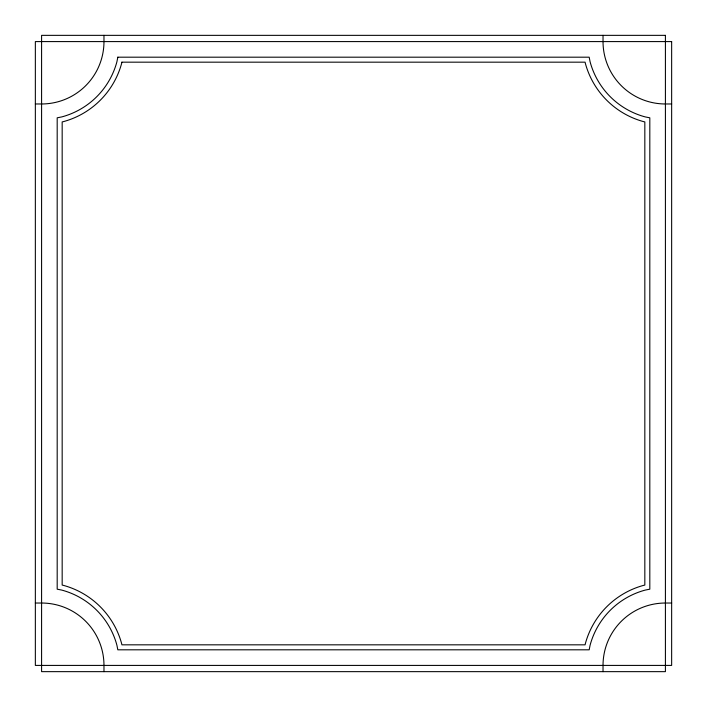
<?xml version="1.0" encoding="UTF-8"?>
<svg xmlns="http://www.w3.org/2000/svg" width="707" height="707" viewBox="0 0 707 707"><rect width="100%" height="100%" fill="white"/><g stroke="black" fill="none" stroke-linecap="round" stroke-linejoin="round"><path stroke-width="1.06" d="M35.35 103.973L41.589 103.973A62.384 62.384 0 0 0 103.973 41.589L103.973 35.35M671.65 103.973L665.411 103.973A62.384 62.384 0 0 1 603.027 41.589L603.027 35.35M35.35 603.027L41.589 603.027A62.384 62.384 0 0 1 103.973 665.411L103.973 671.65M671.65 603.027L665.411 603.027A62.384 62.384 0 0 0 603.027 665.411L603.027 671.65M117.822 57.187L116.911 61.774A77.982 77.982 0 0 1 61.774 116.911L57.187 117.822L57.187 589.178L61.774 590.089A77.982 77.982 0 0 1 116.911 645.226L117.822 649.813L589.178 649.813L590.089 645.226A77.982 77.982 0 0 1 645.226 590.089L649.813 589.178L649.813 117.822L645.226 116.911A77.982 77.982 0 0 1 590.089 61.774L589.178 57.187L117.822 57.187M121.904 62.172L121.728 63.064A82.966 82.966 0 0 1 63.064 121.728L62.172 121.904L62.172 585.096L63.064 585.272A82.966 82.966 0 0 1 121.728 643.936L121.904 644.828L585.096 644.828L585.272 643.936A82.966 82.966 0 0 1 643.936 585.272L644.828 585.096L644.828 121.904L643.936 121.728A82.966 82.966 0 0 1 585.272 63.064L585.096 62.172L121.904 62.172M665.411 35.35L41.589 35.35L41.589 671.65L665.411 671.65L665.411 35.35M671.65 41.589L35.35 41.589L35.35 665.411L671.65 665.411L671.65 41.589"/></g></svg>
